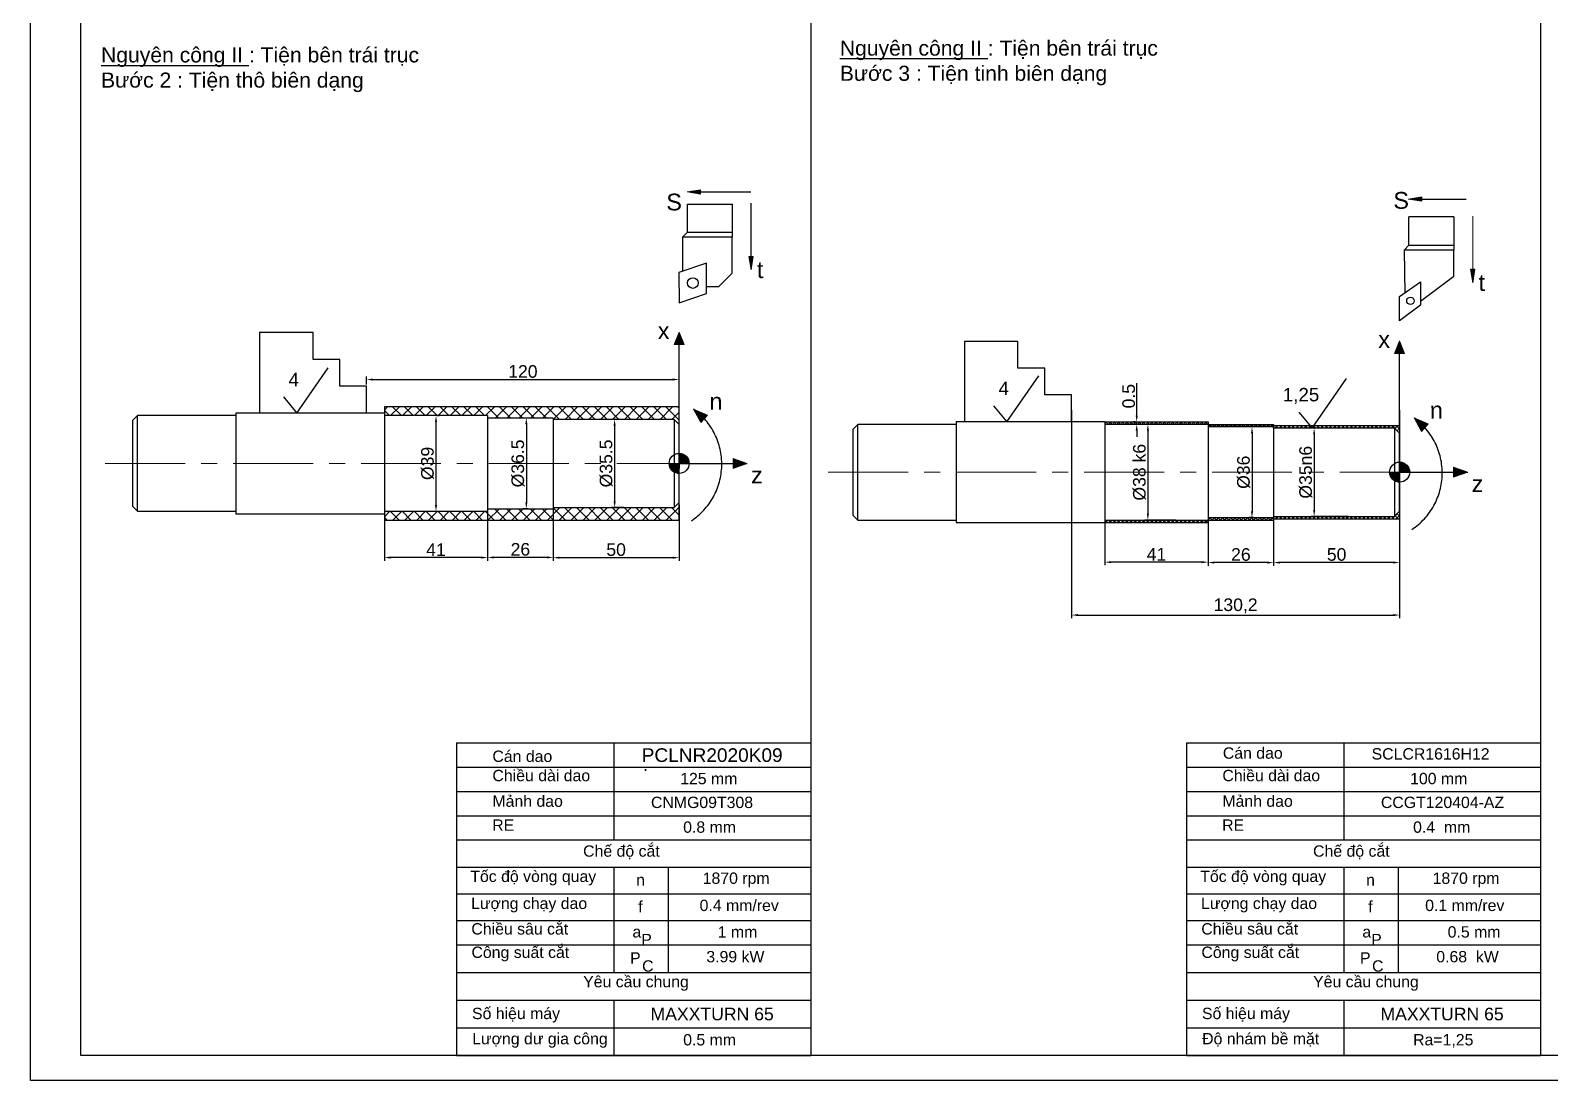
# Model space of a CAD drawing. Header units: inches. Extents: x 12 to 2456, y 1 to 1260.
# Drawn here: x 1267 to 1870, y 1 to 418 of the extents above; entities that cross this region are included whole.
import ezdxf

# ---------------------------------------------------------------- set-up
doc = ezdxf.new("R2010")
doc.units = ezdxf.units.IN
doc.header["$MEASUREMENT"] = 0
doc.linetypes.add('CENTER', pattern=[50.8, 31.75, -6.35, 6.35, -6.35])
for name, color, linetype, lineweight in [('Duong _dam', 7, 'Continuous', 30), ('Duong_dinh_vi', 5, 'Continuous', 15), ('Duong_manh', 3, 'Continuous', 5), ('Duong_tam', 3, 'CENTER', 5), ('Luong_du_gc', 1, 'Continuous', 5)]:
    doc.layers.add(name, color=color, linetype=linetype, lineweight=lineweight)
doc.styles.add('Annotative', font='arial.ttf')
doc.styles.get("Standard").update_dxf_attribs({"font": 'arial.ttf'})
doc.dimstyles.new('Copy(2) of ISO-25', dxfattribs={"dimtxt": 5, "dimasz": 2.5, "dimexe": 1.25, "dimexo": 0.625, "dimtad": 1, "dimtxsty": 'Standard', "dimcen": 2.5, "dimadec": 0, "dimazin": 0, "dimtfac": 1, "dimtmove": 0, "dimatfit": 3, "dimfxl": 1, "dimfrac": 2, "dimarcsym": 0})

# ---------------------------------------------------------------- blocks, each defined once
blk = doc.blocks.new('*D74')
at = {"layer": 'Defpoints', "color": 0, "transparency": 16777216}
for p in [(1503.32, 263.5), (1498.91, 228.5), (1503.32, 228.5)]:
    blk.add_point(p, dxfattribs=at)
at = {"layer": 'Duong_manh', "color": 0, "lineweight": -2, "transparency": 16777216}
for p, q in [((1502.7, 263.5), (1497.66, 263.5)), ((1498.91, 261), (1498.91, 231)), ((1502.7, 228.5), (1497.66, 228.5))]:
    blk.add_line(p, q, dxfattribs=at)
at = {"layer": 'Duong_manh', "color": 0, "transparency": 16777216}
for points in [[(1498.49, 261), (1499.32, 261), (1498.91, 263.5)], [(1498.49, 231), (1499.32, 231), (1498.91, 228.5)]]:
    blk.add_solid(points, dxfattribs=at)
at = {"layer": 'Duong_manh', "color": 0, "transparency": 16777216, "insert": (1495.59, 246), "char_height": 5, "width": 12.9729, "attachment_point": 5, "rotation": 90}
blk.add_mtext('%%C35.5', dxfattribs=at)
blk = doc.blocks.new('*D75')
at = {"layer": 'Defpoints', "color": 0, "transparency": 16777216}
for p in [(1465.24, 264), (1463.86, 228), (1465.24, 228)]:
    blk.add_point(p, dxfattribs=at)
at = {"layer": 'Duong_manh', "color": 0, "lineweight": -2, "transparency": 16777216}
for p, q in [((1464.62, 264), (1462.61, 264)), ((1463.86, 261.5), (1463.86, 230.5)), ((1464.62, 228), (1462.61, 228))]:
    blk.add_line(p, q, dxfattribs=at)
at = {"layer": 'Duong_manh', "color": 0, "transparency": 16777216}
for points in [[(1463.44, 261.5), (1464.28, 261.5), (1463.86, 264)], [(1463.44, 230.5), (1464.28, 230.5), (1463.86, 228)]]:
    blk.add_solid(points, dxfattribs=at)
at = {"layer": 'Duong_manh', "color": 0, "transparency": 16777216, "insert": (1460.54, 246), "char_height": 5, "width": 12.932, "attachment_point": 5, "rotation": 90}
blk.add_mtext('%%C36.5', dxfattribs=at)
blk = doc.blocks.new('*D76')
at = {"layer": 'Defpoints', "color": 0, "transparency": 16777216}
for p in [(1428, 265), (1428, 227), (1428, 227)]:
    blk.add_point(p, dxfattribs=at)
at = {"layer": 'Duong_manh', "color": 0, "lineweight": -2, "transparency": 16777216}
for p, q in [((1428, 262.5), (1428, 229.5)), ((1428.62, 265), (1429.25, 265)), ((1428.62, 227), (1429.25, 227))]:
    blk.add_line(p, q, dxfattribs=at)
at = {"layer": 'Duong_manh', "color": 0, "transparency": 16777216}
for points in [[(1427.58, 262.5), (1428.42, 262.5), (1428, 265)], [(1427.58, 229.5), (1428.42, 229.5), (1428, 227)]]:
    blk.add_solid(points, dxfattribs=at)
at = {"layer": 'Duong_manh', "color": 0, "transparency": 16777216, "insert": (1424.68, 246), "char_height": 5, "width": 12.9456, "attachment_point": 5, "rotation": 90}
blk.add_mtext('%%C39', dxfattribs=at)
blk = doc.blocks.new('*D77')
at = {"layer": 'Defpoints', "color": 0, "transparency": 16777216}
for p in [(1524.5, 230.15), (1474.5, 228.5), (1474.5, 208.58)]:
    blk.add_point(p, dxfattribs=at)
at = {"layer": 'Duong_manh', "color": 0, "lineweight": -2, "transparency": 16777216}
for p, q in [((1524.5, 229.53), (1524.5, 207.33)), ((1474.5, 227.88), (1474.5, 207.33)), ((1522, 208.58), (1477, 208.58))]:
    blk.add_line(p, q, dxfattribs=at)
at = {"layer": 'Duong_manh', "color": 0, "transparency": 16777216}
for points in [[(1477, 209), (1477, 208.16), (1474.5, 208.58)], [(1522, 209), (1522, 208.16), (1524.5, 208.58)]]:
    blk.add_solid(points, dxfattribs=at)
at = {"layer": 'Duong_manh', "color": 0, "transparency": 16777216, "insert": (1499.5, 211.76), "char_height": 5, "attachment_point": 5}
blk.add_mtext('50', dxfattribs=at)
blk = doc.blocks.new('*D78')
at = {"layer": 'Defpoints', "color": 0, "transparency": 16777216}
for p in [(1448.5, 228), (1474.5, 228), (1448.5, 208.69)]:
    blk.add_point(p, dxfattribs=at)
at = {"layer": 'Duong_manh', "color": 0, "lineweight": -2, "transparency": 16777216}
for p, q in [((1448.5, 227.38), (1448.5, 207.44)), ((1474.5, 227.38), (1474.5, 207.44)), ((1472, 208.69), (1451, 208.69))]:
    blk.add_line(p, q, dxfattribs=at)
at = {"layer": 'Duong_manh', "color": 0, "transparency": 16777216}
for points in [[(1451, 209.1), (1451, 208.27), (1448.5, 208.69)], [(1472, 209.1), (1472, 208.27), (1474.5, 208.69)]]:
    blk.add_solid(points, dxfattribs=at)
at = {"layer": 'Duong_manh', "color": 0, "transparency": 16777216, "insert": (1461.5, 211.87), "char_height": 5, "attachment_point": 5}
blk.add_mtext('26', dxfattribs=at)
blk = doc.blocks.new('*D79')
at = {"layer": 'Defpoints', "color": 0, "transparency": 16777216}
for p in [(1407.5, 227), (1448.5, 227), (1407.5, 208.63)]:
    blk.add_point(p, dxfattribs=at)
at = {"layer": 'Duong_manh', "color": 0, "lineweight": -2, "transparency": 16777216}
for p, q in [((1407.5, 226.38), (1407.5, 207.38)), ((1448.5, 226.38), (1448.5, 207.38)), ((1446, 208.63), (1410, 208.63))]:
    blk.add_line(p, q, dxfattribs=at)
at = {"layer": 'Duong_manh', "color": 0, "transparency": 16777216}
for points in [[(1410, 209.05), (1410, 208.22), (1407.5, 208.63)], [(1446, 209.05), (1446, 208.22), (1448.5, 208.63)]]:
    blk.add_solid(points, dxfattribs=at)
at = {"layer": 'Duong_manh', "color": 0, "transparency": 16777216, "insert": (1428, 211.77), "char_height": 5, "attachment_point": 5}
blk.add_mtext('41', dxfattribs=at)
blk = doc.blocks.new('*D80')
at = {"layer": 'Defpoints', "color": 0, "transparency": 16777216}
for p in [(1524.5, 279.31), (1400.47, 276.67), (1524.5, 276.67)]:
    blk.add_point(p, dxfattribs=at)
at = {"layer": 'Duong_manh', "color": 0, "lineweight": -2, "transparency": 16777216}
for p, q in [((1400.47, 277.29), (1400.47, 280.56)), ((1402.97, 279.31), (1522, 279.31)), ((1524.5, 277.29), (1524.5, 280.56))]:
    blk.add_line(p, q, dxfattribs=at)
at = {"layer": 'Duong_manh', "color": 0, "transparency": 16777216}
for points in [[(1402.97, 279.72), (1402.97, 278.89), (1400.47, 279.31)], [(1522, 279.72), (1522, 278.89), (1524.5, 279.31)]]:
    blk.add_solid(points, dxfattribs=at)
at = {"layer": 'Duong_manh', "color": 0, "transparency": 16777216, "insert": (1462.49, 282.48), "char_height": 5, "attachment_point": 5}
blk.add_mtext('120', dxfattribs=at)
blk = doc.blocks.new('*D81')
at = {"layer": 'Defpoints', "color": 0, "transparency": 16777216}
for p in [(1790.79, 260), (1776.58, 225), (1790.79, 225)]:
    blk.add_point(p, dxfattribs=at)
at = {"layer": 'Duong_manh', "color": 0, "lineweight": -2, "transparency": 16777216}
for p, q in [((1790.16, 260), (1775.33, 260)), ((1776.58, 257.5), (1776.58, 227.5)), ((1790.16, 225), (1775.33, 225))]:
    blk.add_line(p, q, dxfattribs=at)
at = {"layer": 'Duong_manh', "color": 0, "transparency": 16777216}
for points in [[(1776.17, 257.5), (1777, 257.5), (1776.58, 260)], [(1776.17, 227.5), (1777, 227.5), (1776.58, 225)]]:
    blk.add_solid(points, dxfattribs=at)
at = {"layer": 'Duong_manh', "color": 0, "transparency": 16777216, "insert": (1773.27, 242.5), "char_height": 5, "width": 20.3092, "attachment_point": 5, "rotation": 90}
blk.add_mtext('%%C35n6', dxfattribs=at)
blk = doc.blocks.new('*D82')
at = {"layer": 'Defpoints', "color": 0, "transparency": 16777216}
for p in [(1753.02, 260.5), (1751.92, 224.5), (1753.02, 224.5)]:
    blk.add_point(p, dxfattribs=at)
at = {"layer": 'Duong_manh', "color": 0, "lineweight": -2, "transparency": 16777216}
for p, q in [((1752.39, 260.5), (1750.67, 260.5)), ((1751.92, 258), (1751.92, 227)), ((1752.39, 224.5), (1750.67, 224.5))]:
    blk.add_line(p, q, dxfattribs=at)
at = {"layer": 'Duong_manh', "color": 0, "transparency": 16777216}
for points in [[(1751.5, 258), (1752.33, 258), (1751.92, 260.5)], [(1751.5, 227), (1752.33, 227), (1751.92, 224.5)]]:
    blk.add_solid(points, dxfattribs=at)
at = {"layer": 'Duong_manh', "color": 0, "transparency": 16777216, "insert": (1748.6, 242.5), "char_height": 5, "attachment_point": 5, "rotation": 90}
blk.add_mtext('%%C36', dxfattribs=at)
blk = doc.blocks.new('*D83')
at = {"layer": 'Defpoints', "color": 0, "transparency": 16777216}
for p in [(1722.37, 261.5), (1710.58, 223.5), (1722.37, 223.5)]:
    blk.add_point(p, dxfattribs=at)
at = {"layer": 'Duong_manh', "color": 0, "lineweight": -2, "transparency": 16777216}
for p, q in [((1721.74, 261.5), (1709.33, 261.5)), ((1710.58, 259), (1710.58, 226)), ((1721.74, 223.5), (1709.33, 223.5))]:
    blk.add_line(p, q, dxfattribs=at)
at = {"layer": 'Duong_manh', "color": 0, "transparency": 16777216}
for points in [[(1710.17, 259), (1711, 259), (1710.58, 261.5)], [(1710.17, 226), (1711, 226), (1710.58, 223.5)]]:
    blk.add_solid(points, dxfattribs=at)
at = {"layer": 'Duong_manh', "color": 0, "transparency": 16777216, "insert": (1707.27, 242.5), "char_height": 5, "attachment_point": 5, "rotation": 90}
blk.add_mtext('%%C38 k6', dxfattribs=at)
blk = doc.blocks.new('*D84')
at = {"layer": 'Defpoints', "color": 0, "transparency": 16777216}
for p in [(1760.5, 227), (1810.5, 227), (1760.5, 206.66)]:
    blk.add_point(p, dxfattribs=at)
at = {"layer": 'Duong_manh', "color": 0, "lineweight": -2, "transparency": 16777216}
for p, q in [((1760.5, 226.38), (1760.5, 205.41)), ((1810.5, 226.38), (1810.5, 205.41)), ((1808, 206.66), (1763, 206.66))]:
    blk.add_line(p, q, dxfattribs=at)
at = {"layer": 'Duong_manh', "color": 0, "transparency": 16777216}
for points in [[(1763, 207.07), (1763, 206.24), (1760.5, 206.66)], [(1808, 207.07), (1808, 206.24), (1810.5, 206.66)]]:
    blk.add_solid(points, dxfattribs=at)
at = {"layer": 'Duong_manh', "color": 0, "transparency": 16777216, "insert": (1785.5, 209.84), "char_height": 5, "attachment_point": 5}
blk.add_mtext('50', dxfattribs=at)
blk = doc.blocks.new('*D85')
at = {"layer": 'Defpoints', "color": 0, "transparency": 16777216}
for p in [(1734.5, 225), (1760.5, 225), (1734.5, 206.64)]:
    blk.add_point(p, dxfattribs=at)
at = {"layer": 'Duong_manh', "color": 0, "lineweight": -2, "transparency": 16777216}
for p, q in [((1734.5, 224.38), (1734.5, 205.39)), ((1760.5, 224.38), (1760.5, 205.39)), ((1758, 206.64), (1737, 206.64))]:
    blk.add_line(p, q, dxfattribs=at)
at = {"layer": 'Duong_manh', "color": 0, "transparency": 16777216}
for points in [[(1737, 207.06), (1737, 206.22), (1734.5, 206.64)], [(1758, 207.06), (1758, 206.22), (1760.5, 206.64)]]:
    blk.add_solid(points, dxfattribs=at)
at = {"layer": 'Duong_manh', "color": 0, "transparency": 16777216, "insert": (1747.5, 209.82), "char_height": 5, "attachment_point": 5}
blk.add_mtext('26', dxfattribs=at)
blk = doc.blocks.new('*D86')
at = {"layer": 'Defpoints', "color": 0, "transparency": 16777216}
for p in [(1693.5, 224.5), (1734.5, 224.5), (1693.5, 206.81)]:
    blk.add_point(p, dxfattribs=at)
at = {"layer": 'Duong_manh', "color": 0, "lineweight": -2, "transparency": 16777216}
for p, q in [((1693.5, 223.88), (1693.5, 205.56)), ((1734.5, 223.88), (1734.5, 205.56)), ((1732, 206.81), (1696, 206.81))]:
    blk.add_line(p, q, dxfattribs=at)
at = {"layer": 'Duong_manh', "color": 0, "transparency": 16777216}
for points in [[(1696, 207.22), (1696, 206.39), (1693.5, 206.81)], [(1732, 207.22), (1732, 206.39), (1734.5, 206.81)]]:
    blk.add_solid(points, dxfattribs=at)
at = {"layer": 'Duong_manh', "color": 0, "transparency": 16777216, "insert": (1714, 209.94), "char_height": 5, "attachment_point": 5}
blk.add_mtext('41', dxfattribs=at)
blk = doc.blocks.new('*D87')
at = {"layer": 'Defpoints', "color": 0, "transparency": 16777216}
for p in [(1706.15, 262.5), (1706.19, 262.5), (1706.19, 261.5)]:
    blk.add_point(p, dxfattribs=at)
at = {"layer": 'Duong_manh', "color": 0, "lineweight": -2, "transparency": 16777216}
for p, q in [((1706.15, 265), (1706.15, 277.89)), ((1705.57, 262.5), (1704.9, 262.5)), ((1705.57, 261.5), (1704.9, 261.5)), ((1706.15, 261.5), (1706.15, 262.5)), ((1706.15, 259), (1706.15, 256.5))]:
    blk.add_line(p, q, dxfattribs=at)
at = {"layer": 'Duong_manh', "color": 0, "transparency": 16777216}
for points in [[(1705.73, 265), (1706.57, 265), (1706.15, 262.5)], [(1705.73, 259), (1706.57, 259), (1706.15, 261.5)]]:
    blk.add_solid(points, dxfattribs=at)
at = {"layer": 'Duong_manh', "color": 0, "transparency": 16777216, "insert": (1702.97, 272.7), "char_height": 5, "attachment_point": 5, "rotation": 90}
blk.add_mtext('0.5', dxfattribs=at)
blk = doc.blocks.new('*D108')
at = {"layer": 'Defpoints', "color": 0, "transparency": 16777216}
for p in [(1680.3, 267.83), (1810.5, 267.83), (1810.5, 185.81)]:
    blk.add_point(p, dxfattribs=at)
at = {"layer": 'Duong _dam', "color": 0, "lineweight": -2, "transparency": 16777216}
for p, q in [((1680.3, 267.21), (1680.3, 184.56)), ((1810.5, 267.21), (1810.5, 184.56)), ((1682.8, 185.81), (1808, 185.81))]:
    blk.add_line(p, q, dxfattribs=at)
at = {"layer": 'Duong _dam', "color": 0, "transparency": 16777216}
for points in [[(1682.8, 186.23), (1682.8, 185.4), (1680.3, 185.81)], [(1808, 186.23), (1808, 185.4), (1810.5, 185.81)]]:
    blk.add_solid(points, dxfattribs=at)
at = {"layer": 'Duong _dam', "color": 0, "transparency": 16777216, "insert": (1745.4, 189.44), "char_height": 5, "attachment_point": 5}
blk.add_mtext('130,2', dxfattribs=at)

msp = doc.modelspace()

# ---------------------------------------------------------------- hatches: boundary and pattern name
at = {"layer": 'Duong_manh'}
h = msp.add_hatch(color=0, dxfattribs=at)
h.dxf.hatch_style = 2
h.paths.add_polyline_path([(1533.023, 352.928), (1527.717, 353.832), (1533.023, 354.678)])
h = msp.add_hatch(color=0, dxfattribs=at)
h.dxf.hatch_style = 2
h.paths.add_polyline_path([(1819.305, 350.083), (1813.943, 350.93), (1819.305, 351.833)])
at = {"layer": 'Duong_manh', "lineweight": 0}
h = msp.add_hatch(color=0, dxfattribs=at)
h.dxf.hatch_style = 2
h.paths.add_polyline_path([(1552.158, 328.206), (1553.061, 322.9), (1553.964, 328.206)])
h = msp.add_hatch(color=0, dxfattribs=at)
h.dxf.hatch_style = 2
h.paths.add_polyline_path([(1838.609, 323.103), (1839.512, 317.74), (1840.416, 323.103)])
h = msp.add_hatch(color=0, dxfattribs=at)
h.dxf.hatch_style = 2
h.paths.add_polyline_path([(1524.5, 298.125), (1526.476, 293.158), (1522.524, 293.158)])
h = msp.add_hatch(color=0, dxfattribs=at)
h.dxf.hatch_style = 2
h.paths.add_polyline_path([(1810.5, 294.653), (1812.476, 289.686), (1808.524, 289.686)])
h = msp.add_hatch(color=0, dxfattribs=at)
h.dxf.hatch_style = 2
h.paths.add_polyline_path([(1530.257, 267.517), (1535.789, 265.202), (1533.136, 262.211)])
h = msp.add_hatch(color=0, dxfattribs=at)
h.dxf.hatch_style = 2
h.paths.add_polyline_path([(1816.257, 264.045), (1821.789, 261.731), (1819.136, 258.739)])
at = {"layer": 'Duong_manh'}
h = msp.add_hatch(color=0, dxfattribs=at)
h.dxf.hatch_style = 2
h.paths.add_polyline_path([(1524.5, 250.008), (1525.177, 249.951), (1524.5, 249.951)])
h = msp.add_hatch(color=0, dxfattribs=at)
h.paths.add_polyline_path([(1525.177, 249.951), (1524.5, 249.951), (1525.855, 249.725)])
h.paths.add_polyline_path([(1524.5, 249.951), (1525.855, 249.725), (1524.5, 249.725)])
h = msp.add_hatch(color=0, dxfattribs=at)
h.paths.add_polyline_path([(1525.855, 249.725), (1524.5, 249.725), (1526.476, 249.443)])
h.paths.add_polyline_path([(1524.5, 249.725), (1526.476, 249.443), (1524.5, 249.443)])
h = msp.add_hatch(color=0, dxfattribs=at)
h.paths.add_polyline_path([(1526.476, 249.443), (1524.5, 249.443), (1527.04, 249.048)])
h.paths.add_polyline_path([(1524.5, 249.443), (1527.04, 249.048), (1524.5, 249.048)])
h = msp.add_hatch(color=0, dxfattribs=at)
h.paths.add_polyline_path([(1527.04, 249.048), (1524.5, 249.048), (1527.548, 248.54)])
h.paths.add_polyline_path([(1524.5, 249.048), (1527.548, 248.54), (1524.5, 248.54)])
h = msp.add_hatch(color=0, dxfattribs=at)
h.paths.add_polyline_path([(1527.548, 248.54), (1524.5, 248.54), (1527.943, 247.976)])
h.paths.add_polyline_path([(1524.5, 248.54), (1527.943, 247.976), (1524.5, 247.976)])
h = msp.add_hatch(color=0, dxfattribs=at)
h.paths.add_polyline_path([(1527.943, 247.976), (1524.5, 247.976), (1528.225, 247.355)])
h.paths.add_polyline_path([(1524.5, 247.976), (1528.225, 247.355), (1524.5, 247.355)])
at = {"layer": 'Duong_manh', "lineweight": 0}
h = msp.add_hatch(color=0, dxfattribs=at)
h.dxf.hatch_style = 2
h.paths.add_polyline_path([(1551.541, 245.972), (1545.953, 243.996), (1545.953, 247.947)])
at = {"layer": 'Duong_manh'}
h = msp.add_hatch(color=0, dxfattribs=at)
h.paths.add_polyline_path([(1524.5, 246), (1520.492, 246), (1524.5, 245.323)])
h.paths.add_polyline_path([(1520.492, 246), (1524.5, 245.323), (1520.549, 245.323)])
h = msp.add_hatch(color=0, dxfattribs=at)
h.paths.add_polyline_path([(1524.5, 245.323), (1520.549, 245.323), (1524.5, 244.645)])
h.paths.add_polyline_path([(1520.549, 245.323), (1524.5, 244.645), (1520.775, 244.645)])
h = msp.add_hatch(color=0, dxfattribs=at)
h.paths.add_polyline_path([(1524.5, 244.645), (1520.775, 244.645), (1524.5, 244.024)])
h.paths.add_polyline_path([(1520.775, 244.645), (1524.5, 244.024), (1521.057, 244.024)])
h = msp.add_hatch(color=0, dxfattribs=at)
h.paths.add_polyline_path([(1524.5, 244.024), (1521.057, 244.024), (1524.5, 243.46)])
h.paths.add_polyline_path([(1521.057, 244.024), (1524.5, 243.46), (1521.452, 243.46)])
h = msp.add_hatch(color=0, dxfattribs=at)
h.paths.add_polyline_path([(1524.5, 243.46), (1521.452, 243.46), (1524.5, 242.952)])
h.paths.add_polyline_path([(1521.452, 243.46), (1524.5, 242.952), (1521.904, 242.952)])
h = msp.add_hatch(color=0, dxfattribs=at)
h.paths.add_polyline_path([(1524.5, 242.952), (1521.904, 242.952), (1524.5, 242.557)])
h.paths.add_polyline_path([(1521.904, 242.952), (1524.5, 242.557), (1522.524, 242.557)])
h = msp.add_hatch(color=0, dxfattribs=at)
h.paths.add_polyline_path([(1524.5, 242.557), (1522.524, 242.557), (1524.5, 242.275)])
h.paths.add_polyline_path([(1522.524, 242.557), (1524.5, 242.275), (1523.145, 242.275)])
h = msp.add_hatch(color=0, dxfattribs=at)
h.paths.add_polyline_path([(1523.145, 242.275), (1523.823, 242.049), (1524.5, 242.049)])
h.paths.add_polyline_path([(1523.823, 242.049), (1524.5, 242.049), (1524.5, 241.992)])
h = msp.add_hatch(color=0, dxfattribs=at)
h.dxf.hatch_style = 2
h.paths.add_polyline_path([(1523.145, 242.275), (1524.5, 242.275), (1524.5, 242.049)])
h = msp.add_hatch(color=0, dxfattribs=at)
h.paths.add_polyline_path([(1528.225, 247.355), (1524.5, 247.355), (1528.451, 246.677)])
h.paths.add_polyline_path([(1524.5, 247.355), (1528.451, 246.677), (1524.5, 246.677)])
h = msp.add_hatch(color=0, dxfattribs=at)
h.paths.add_polyline_path([(1528.451, 246.677), (1524.5, 246.677), (1528.508, 246)])
h.paths.add_polyline_path([(1524.5, 246.677), (1528.508, 246), (1524.5, 246)])
h = msp.add_hatch(color=0, dxfattribs=at)
h.paths.add_polyline_path([(1810.5, 242.528), (1806.492, 242.528), (1810.5, 241.851)])
h.paths.add_polyline_path([(1806.492, 242.528), (1810.5, 241.851), (1806.549, 241.851)])
h = msp.add_hatch(color=0, dxfattribs=at)
h.paths.add_polyline_path([(1810.5, 241.851), (1806.549, 241.851), (1810.5, 241.174)])
h.paths.add_polyline_path([(1806.549, 241.851), (1810.5, 241.174), (1806.775, 241.174)])
h = msp.add_hatch(color=0, dxfattribs=at)
h.dxf.hatch_style = 2
h.paths.add_polyline_path([(1810.5, 246.536), (1811.177, 246.479), (1810.5, 246.479)])
h = msp.add_hatch(color=0, dxfattribs=at)
h.paths.add_polyline_path([(1811.177, 246.479), (1810.5, 246.479), (1811.855, 246.254)])
h.paths.add_polyline_path([(1810.5, 246.479), (1811.855, 246.254), (1810.5, 246.254)])
h = msp.add_hatch(color=0, dxfattribs=at)
h.paths.add_polyline_path([(1811.855, 246.254), (1810.5, 246.254), (1812.476, 245.971)])
h.paths.add_polyline_path([(1810.5, 246.254), (1812.476, 245.971), (1810.5, 245.971)])
h = msp.add_hatch(color=0, dxfattribs=at)
h.paths.add_polyline_path([(1812.476, 245.971), (1810.5, 245.971), (1813.04, 245.576)])
h.paths.add_polyline_path([(1810.5, 245.971), (1813.04, 245.576), (1810.5, 245.576)])
h = msp.add_hatch(color=0, dxfattribs=at)
h.paths.add_polyline_path([(1813.04, 245.576), (1810.5, 245.576), (1813.548, 245.068)])
h.paths.add_polyline_path([(1810.5, 245.576), (1813.548, 245.068), (1810.5, 245.068)])
h = msp.add_hatch(color=0, dxfattribs=at)
h.paths.add_polyline_path([(1813.548, 245.068), (1810.5, 245.068), (1813.943, 244.504)])
h.paths.add_polyline_path([(1810.5, 245.068), (1813.943, 244.504), (1810.5, 244.504)])
h = msp.add_hatch(color=0, dxfattribs=at)
h.paths.add_polyline_path([(1813.943, 244.504), (1810.5, 244.504), (1814.225, 243.883)])
h.paths.add_polyline_path([(1810.5, 244.504), (1814.225, 243.883), (1810.5, 243.883)])
h = msp.add_hatch(color=0, dxfattribs=at)
h.paths.add_polyline_path([(1814.225, 243.883), (1810.5, 243.883), (1814.451, 243.206)])
h.paths.add_polyline_path([(1810.5, 243.883), (1814.451, 243.206), (1810.5, 243.206)])
h = msp.add_hatch(color=0, dxfattribs=at)
h.paths.add_polyline_path([(1814.451, 243.206), (1810.5, 243.206), (1814.508, 242.528)])
h.paths.add_polyline_path([(1810.5, 243.206), (1814.508, 242.528), (1810.5, 242.528)])
at = {"layer": 'Duong_manh', "lineweight": 0}
h = msp.add_hatch(color=0, dxfattribs=at)
h.dxf.hatch_style = 2
h.paths.add_polyline_path([(1837.541, 242.5), (1831.953, 240.524), (1831.953, 244.476)])
at = {"layer": 'Duong_manh'}
h = msp.add_hatch(color=0, dxfattribs=at)
h.paths.add_polyline_path([(1810.5, 241.174), (1806.775, 241.174), (1810.5, 240.553)])
h.paths.add_polyline_path([(1806.775, 241.174), (1810.5, 240.553), (1807.057, 240.553)])
h = msp.add_hatch(color=0, dxfattribs=at)
h.paths.add_polyline_path([(1810.5, 240.553), (1807.057, 240.553), (1810.5, 239.988)])
h.paths.add_polyline_path([(1807.057, 240.553), (1810.5, 239.988), (1807.452, 239.988)])
h = msp.add_hatch(color=0, dxfattribs=at)
h.paths.add_polyline_path([(1810.5, 239.988), (1807.452, 239.988), (1810.5, 239.48)])
h.paths.add_polyline_path([(1807.452, 239.988), (1810.5, 239.48), (1807.904, 239.48)])
h = msp.add_hatch(color=0, dxfattribs=at)
h.paths.add_polyline_path([(1810.5, 239.48), (1807.904, 239.48), (1810.5, 239.085)])
h.paths.add_polyline_path([(1807.904, 239.48), (1810.5, 239.085), (1808.524, 239.085)])
h = msp.add_hatch(color=0, dxfattribs=at)
h.paths.add_polyline_path([(1810.5, 239.085), (1808.524, 239.085), (1810.5, 238.803)])
h.paths.add_polyline_path([(1808.524, 239.085), (1810.5, 238.803), (1809.145, 238.803)])
h = msp.add_hatch(color=0, dxfattribs=at)
h.paths.add_polyline_path([(1809.145, 238.803), (1809.823, 238.577), (1810.5, 238.577)])
h.paths.add_polyline_path([(1809.823, 238.577), (1810.5, 238.577), (1810.5, 238.521)])
h = msp.add_hatch(color=0, dxfattribs=at)
h.dxf.hatch_style = 2
h.paths.add_polyline_path([(1809.145, 238.803), (1810.5, 238.803), (1810.5, 238.577)])
at = {"layer": 'Luong_du_gc'}
h = msp.add_hatch(dxfattribs=at)
h.set_pattern_fill('ANSI37', color=1, scale=26.666667)
h.set_pattern_definition([(45, (1216.5045, -55.7785), (-2.357023, 2.357023), []), (135, (1216.5045, -55.7785), (-2.357023, -2.357023), [])])
h.paths.add_polyline_path([(1522.5, 263.5), (1524.5, 261.5), (1524.5, 268.5), (1407.5, 268.5), (1407.5, 265), (1448.5, 265), (1448.5, 264), (1474.5, 264), (1474.5, 263.5)])
h.paths.add_polyline_path([(1524.5, 223.5), (1524.5, 230.5), (1522.5, 228.5), (1474.5, 228.5), (1474.5, 228), (1448.5, 228), (1448.5, 227), (1407.5, 227), (1407.5, 223.5)])
h = msp.add_hatch(dxfattribs=at)
h.set_pattern_fill('ANSI37', color=1, scale=9.333333)
h.set_pattern_definition([(45, (952.3888, -56.9406), (-0.8249579, 0.8249579), []), (135, (952.3888, -56.9406), (-0.8249579, -0.8249579), [])])
h.paths.add_polyline_path([(1734.5, 262.5), (1693.5, 262.5), (1693.5, 261.5), (1734.5, 261.5)])
h.paths.add_polyline_path([(1760.5, 261.5), (1734.5, 261.5), (1734.5, 260.5), (1760.5, 260.5), (1760.5, 261)])
h.paths.add_polyline_path([(1810.5, 261), (1760.5, 261), (1760.5, 260.5), (1760.5, 260), (1808.5, 260), (1810.5, 258)])
h.paths.add_polyline_path([(1810.5, 227), (1808.5, 225), (1760.5, 225), (1760.5, 224), (1810.5, 224)])
h.paths.add_polyline_path([(1760.5, 224.5), (1734.5, 224.5), (1734.5, 223.5), (1760.5, 223.5)])
h.paths.add_polyline_path([(1734.5, 223.5), (1693.5, 223.5), (1693.5, 222.5), (1734.5, 222.5)])

# ---------------------------------------------------------------- linework, layer by layer
at = {"layer": 'Duong _dam', "color": 0}
for p, q in [((1267, 1), (1267, 842)), ((1287, 11), (1287, 832)), ((1576.75, 832), (1576.75, 11)), ((1866.5, 832), (1866.5, 11)), ((1693.5, 262.5), (1734.5, 262.5)), ((1734.5, 262.5), (1734.5, 261.5)), ((1734.5, 261.5), (1760.5, 261.5)), ((1760.5, 261.5), (1760.5, 260.5)), ((1760.5, 260), (1760.5, 261)), ((1760.5, 261), (1810.5, 261)), ((1810.5, 261), (1810.5, 258)), ((1693.5, 223.5), (1693.5, 222.5)), ((1734.5, 224.5), (1734.5, 223.5)), ((1734.5, 222.5), (1734.5, 223.5)), ((1734.5, 223.5), (1760.5, 223.5)), ((1760.5, 225), (1760.5, 224)), ((1760.5, 223.5), (1760.5, 224.5)), ((1693.5, 222.5), (1734.5, 222.5)), ((2446, 11), (1287, 11)), ((2456, 1), (1267, 1))]:
    msp.add_line(p, q, dxfattribs=at)
at = {"layer": 'Duong _dam', "color": 0, "linetype": 'Continuous', "lineweight": 25}
for p, q in [((1407.5, 266), (1348.5, 266)), ((1348.5, 266), (1348.5, 226)), ((1524.5, 268.5), (1407.5, 268.5)), ((1407.5, 268.5), (1407.5, 246)), ((1407.5, 266), (1407.5, 226)), ((1524.5, 223.5), (1524.5, 268.5)), ((1524.5, 246), (1524.5, 266.667)), ((1309.5, 265), (1307.5, 263)), ((1307.5, 263), (1307.5, 246)), ((1348.5, 265), (1309.5, 265)), ((1309.5, 246), (1309.5, 265)), ((1448.5, 265), (1407.5, 265)), ((1448.5, 265), (1448.5, 227)), ((1474.5, 264), (1448.5, 264)), ((1474.5, 264), (1474.5, 228)), ((1522.5, 263.5), (1474.5, 263.5)), ((1524.5, 261.5), (1522.5, 263.5)), ((1522.5, 263.5), (1522.5, 246)), ((1595.5, 261.5), (1593.5, 259.5)), ((1593.5, 259.5), (1593.5, 242.5)), ((1634.5, 261.5), (1595.5, 261.5)), ((1595.5, 242.5), (1595.5, 261.5)), ((1693.5, 262.5), (1634.5, 262.5)), ((1634.5, 262.5), (1634.5, 222.5)), ((1693.5, 262.5), (1693.5, 222.5)), ((1693.5, 262.5), (1693.5, 242.5)), ((1734.5, 261.5), (1693.5, 261.5)), ((1734.5, 261.5), (1734.5, 223.5)), ((1760.5, 260.5), (1734.5, 260.5)), ((1760.5, 260.5), (1760.5, 224.5)), ((1808.5, 260), (1760.5, 260)), ((1810.5, 258), (1808.5, 260)), ((1808.5, 260), (1808.5, 242.5)), ((1810.5, 242.5), (1810.5, 258)), ((1307.5, 246), (1307.5, 229)), ((1309.5, 227), (1309.5, 246)), ((1407.5, 246), (1407.5, 223.5)), ((1522.5, 246), (1522.5, 228.5)), ((1524.5, 230.5), (1524.5, 246)), ((1593.5, 242.5), (1593.5, 225.5)), ((1595.5, 223.5), (1595.5, 242.5)), ((1808.5, 242.5), (1808.5, 225)), ((1810.5, 227), (1810.5, 242.5)), ((1522.5, 228.5), (1524.5, 230.5)), ((1307.5, 229), (1309.5, 227)), ((1309.5, 227), (1348.5, 227)), ((1348.5, 226), (1407.5, 226)), ((1407.5, 227), (1448.5, 227)), ((1407.5, 223.5), (1524.5, 223.5)), ((1448.5, 228), (1474.5, 228)), ((1474.5, 228.5), (1522.5, 228.5)), ((1593.5, 225.5), (1595.5, 223.5)), ((1595.5, 223.5), (1634.5, 223.5)), ((1693.5, 223.5), (1734.5, 223.5)), ((1734.5, 224.5), (1760.5, 224.5)), ((1760.5, 225), (1808.5, 225)), ((1760.5, 224), (1810.5, 224)), ((1808.5, 225), (1810.5, 227)), ((1810.5, 227), (1810.5, 224)), ((1634.5, 222.5), (1693.5, 222.5))]:
    msp.add_line(p, q, dxfattribs=at)
at = {"layer": 'Duong _dam', "color": 0}
for points in [[(1527.774, 337.745), (1527.774, 348.977), (1545.554, 348.977), (1545.554, 337.745)], [(1814.225, 332.642), (1814.225, 343.874)], [(1832.005, 343.874), (1814.225, 343.874)], [(1832.005, 343.874), (1832.005, 332.642)], [(1525.855, 335.769), (1527.774, 337.745), (1545.554, 337.745), (1545.554, 335.769)], [(1535.337, 316.183), (1540.248, 316.183), (1545.554, 321.489), (1545.554, 335.769), (1525.855, 335.769), (1525.855, 322.279)], [(1812.306, 330.666), (1814.225, 332.642), (1832.005, 332.642), (1832.005, 330.666)], [(1818.854, 310.403), (1832.005, 320.393), (1832.005, 330.666), (1812.306, 330.666), (1812.532, 313.62)], [(1818.854, 308.879), (1810.5, 302.557), (1810.5, 312.209), (1818.854, 318.135)], [(1818.854, 318.135), (1818.854, 308.879)], [(1400.47, 266), (1400.47, 266), (1400.47, 276.668), (1389.858, 276.668), (1389.858, 287.28), (1379.19, 287.28), (1379.19, 297.948), (1357.911, 297.948), (1357.911, 266)], [(1680.301, 262.5), (1680.301, 262.5), (1680.301, 273.168), (1669.69, 273.168), (1669.69, 283.78), (1659.022, 283.78), (1659.022, 294.448), (1637.742, 294.448), (1637.742, 262.5)], [(1524.5, 246), (1524.5, 244.024)], [(1524.5, 246), (1524.5, 244.024)], [(1810.5, 242.528), (1810.5, 240.553)], [(1810.5, 242.528), (1810.5, 240.553)], [(1436.154, 135.079), (1576.75, 135.079)], [(1436.154, 135.079), (1436.154, 11), (1576.75, 11)], [(1498.603, 135.079), (1498.603, 96.513)], [(1576.75, 135.079), (1576.75, 11)], [(1725.904, 135.079), (1866.5, 135.079)], [(1725.904, 135.079), (1725.904, 11), (1866.5, 11)], [(1788.353, 135.079), (1788.353, 96.513)], [(1866.5, 135.079), (1866.5, 11)], [(1436.154, 125.427), (1576.75, 125.385)], [(1436.154, 125.427), (1576.75, 125.427)], [(1725.904, 125.427), (1866.5, 125.427)], [(1436.154, 115.775), (1576.75, 115.775)], [(1725.904, 115.775), (1866.5, 115.775)], [(1436.154, 106.165), (1576.75, 106.165)], [(1725.904, 106.165), (1866.5, 106.165)], [(1436.154, 96.513), (1576.75, 96.513)], [(1725.904, 96.513), (1866.5, 96.513)], [(1436.154, 85.761), (1576.75, 85.761)], [(1498.603, 85.761), (1498.603, 43.935)], [(1520.15, 85.761), (1520.15, 43.935)], [(1725.904, 85.761), (1866.5, 85.761)], [(1788.353, 85.761), (1788.353, 43.935)], [(1809.9, 85.761), (1809.9, 43.935)], [(1436.154, 75.093), (1576.75, 75.093)], [(1725.904, 75.093), (1866.5, 75.093)], [(1436.154, 64.594), (1576.75, 64.594)], [(1725.904, 64.594), (1866.5, 64.594)], [(1436.154, 54.942), (1576.75, 54.942)], [(1725.904, 54.942), (1866.5, 54.942)], [(1436.154, 43.935), (1576.75, 43.935)], [(1725.904, 43.935), (1866.5, 43.935)], [(1436.154, 32.886), (1576.75, 32.886)], [(1498.603, 32.886), (1498.603, 11)], [(1725.904, 32.886), (1866.5, 32.886)], [(1788.353, 32.886), (1788.353, 11)], [(1436.154, 21.964), (1576.75, 21.964)], [(1725.904, 21.964), (1866.5, 21.964)]]:
    msp.add_lwpolyline(points, dxfattribs=at)
msp.add_lwpolyline([(1524.5, 309.748), (1535.394, 313.417), (1535.337, 325.44), (1524.331, 321.771)], close=True, dxfattribs=at)
for centre, radius in [((1529.947, 317.622), 2.117), ((1814.818, 310.544), 1.496)]:
    msp.add_circle(centre, radius, dxfattribs=at)
at = {"layer": 'Duong_dinh_vi', "color": 5}
for p, q in [((1357.911, 266), (1400.47, 266)), ((1637.742, 262.5), (1679.96, 262.5))]:
    msp.add_line(p, q, dxfattribs=at)
at = {"layer": 'Duong_manh', "color": 0, "lineweight": 25}
for p, q in [((1524.5, 268.5), (1524.5, 293.158)), ((1810.5, 261), (1810.5, 289.686))]:
    msp.add_line(p, q, dxfattribs=at)
at = {"layer": 'Duong_manh', "color": 0, "lineweight": 0}
for points in [[(1533.023, 352.928), (1527.717, 353.832), (1533.023, 354.678)], [(1819.305, 350.083), (1813.943, 350.93), (1819.305, 351.833)], [(1552.158, 328.206), (1553.061, 322.9), (1553.964, 328.206)], [(1838.609, 323.103), (1839.512, 317.74), (1840.416, 323.103)], [(1524.5, 298.125), (1526.476, 293.158), (1522.524, 293.158)], [(1810.5, 294.653), (1812.476, 289.686), (1808.524, 289.686)], [(1530.257, 267.517), (1535.789, 265.202), (1533.136, 262.211)], [(1816.257, 264.045), (1821.789, 261.731), (1819.136, 258.739)], [(1524.5, 250.008), (1525.177, 249.951), (1524.5, 249.951)], [(1525.177, 249.951), (1524.5, 249.951), (1525.855, 249.725)], [(1524.5, 249.951), (1525.855, 249.725), (1524.5, 249.725)], [(1525.855, 249.725), (1524.5, 249.725), (1526.476, 249.443)], [(1524.5, 249.725), (1526.476, 249.443), (1524.5, 249.443)], [(1526.476, 249.443), (1524.5, 249.443), (1527.04, 249.048)], [(1524.5, 249.443), (1527.04, 249.048), (1524.5, 249.048)], [(1527.04, 249.048), (1524.5, 249.048), (1527.548, 248.54)], [(1524.5, 249.048), (1527.548, 248.54), (1524.5, 248.54)], [(1527.548, 248.54), (1524.5, 248.54), (1527.943, 247.976)], [(1524.5, 248.54), (1527.943, 247.976), (1524.5, 247.976)], [(1527.943, 247.976), (1524.5, 247.976), (1528.225, 247.355)], [(1524.5, 247.976), (1528.225, 247.355), (1524.5, 247.355)], [(1551.541, 245.972), (1545.953, 243.996), (1545.953, 247.947)], [(1524.5, 246), (1520.492, 246), (1524.5, 245.323)], [(1520.492, 246), (1524.5, 245.323), (1520.549, 245.323)], [(1524.5, 245.323), (1520.549, 245.323), (1524.5, 244.645)], [(1520.549, 245.323), (1524.5, 244.645), (1520.775, 244.645)], [(1524.5, 244.645), (1520.775, 244.645), (1524.5, 244.024)], [(1520.775, 244.645), (1524.5, 244.024), (1521.057, 244.024)], [(1524.5, 244.024), (1521.057, 244.024), (1524.5, 243.46)], [(1521.057, 244.024), (1524.5, 243.46), (1521.452, 243.46)], [(1524.5, 243.46), (1521.452, 243.46), (1524.5, 242.952)], [(1521.452, 243.46), (1524.5, 242.952), (1521.904, 242.952)], [(1524.5, 242.952), (1521.904, 242.952), (1524.5, 242.557)], [(1521.904, 242.952), (1524.5, 242.557), (1522.524, 242.557)], [(1524.5, 242.557), (1522.524, 242.557), (1524.5, 242.275)], [(1522.524, 242.557), (1524.5, 242.275), (1523.145, 242.275)], [(1523.145, 242.275), (1523.823, 242.049), (1524.5, 242.049)], [(1523.145, 242.275), (1524.5, 242.275), (1524.5, 242.049)], [(1523.823, 242.049), (1524.5, 242.049), (1524.5, 241.992)], [(1528.225, 247.355), (1524.5, 247.355), (1528.451, 246.677)], [(1524.5, 247.355), (1528.451, 246.677), (1524.5, 246.677)], [(1528.451, 246.677), (1524.5, 246.677), (1528.508, 246)], [(1524.5, 246.677), (1528.508, 246), (1524.5, 246)], [(1810.5, 242.528), (1806.492, 242.528), (1810.5, 241.851)], [(1806.492, 242.528), (1810.5, 241.851), (1806.549, 241.851)], [(1810.5, 241.851), (1806.549, 241.851), (1810.5, 241.174)], [(1806.549, 241.851), (1810.5, 241.174), (1806.775, 241.174)], [(1810.5, 246.536), (1811.177, 246.479), (1810.5, 246.479)], [(1811.177, 246.479), (1810.5, 246.479), (1811.855, 246.254)], [(1810.5, 246.479), (1811.855, 246.254), (1810.5, 246.254)], [(1811.855, 246.254), (1810.5, 246.254), (1812.476, 245.971)], [(1810.5, 246.254), (1812.476, 245.971), (1810.5, 245.971)], [(1812.476, 245.971), (1810.5, 245.971), (1813.04, 245.576)], [(1810.5, 245.971), (1813.04, 245.576), (1810.5, 245.576)], [(1813.04, 245.576), (1810.5, 245.576), (1813.548, 245.068)], [(1810.5, 245.576), (1813.548, 245.068), (1810.5, 245.068)], [(1813.548, 245.068), (1810.5, 245.068), (1813.943, 244.504)], [(1810.5, 245.068), (1813.943, 244.504), (1810.5, 244.504)], [(1813.943, 244.504), (1810.5, 244.504), (1814.225, 243.883)], [(1810.5, 244.504), (1814.225, 243.883), (1810.5, 243.883)], [(1814.225, 243.883), (1810.5, 243.883), (1814.451, 243.206)], [(1810.5, 243.883), (1814.451, 243.206), (1810.5, 243.206)], [(1814.451, 243.206), (1810.5, 243.206), (1814.508, 242.528)], [(1810.5, 243.206), (1814.508, 242.528), (1810.5, 242.528)], [(1837.541, 242.5), (1831.953, 240.524), (1831.953, 244.476)], [(1810.5, 241.174), (1806.775, 241.174), (1810.5, 240.553)], [(1806.775, 241.174), (1810.5, 240.553), (1807.057, 240.553)], [(1810.5, 240.553), (1807.057, 240.553), (1810.5, 239.988)], [(1807.057, 240.553), (1810.5, 239.988), (1807.452, 239.988)], [(1810.5, 239.988), (1807.452, 239.988), (1810.5, 239.48)], [(1807.452, 239.988), (1810.5, 239.48), (1807.904, 239.48)], [(1810.5, 239.48), (1807.904, 239.48), (1810.5, 239.085)], [(1807.904, 239.48), (1810.5, 239.085), (1808.524, 239.085)], [(1810.5, 239.085), (1808.524, 239.085), (1810.5, 238.803)], [(1808.524, 239.085), (1810.5, 238.803), (1809.145, 238.803)], [(1809.145, 238.803), (1809.823, 238.577), (1810.5, 238.577)], [(1809.145, 238.803), (1810.5, 238.803), (1810.5, 238.577)], [(1809.823, 238.577), (1810.5, 238.577), (1810.5, 238.521)]]:
    msp.add_lwpolyline(points, close=True, dxfattribs=at)
at = {"layer": 'Duong_manh', "color": 0, "lineweight": 25}
for points in [[(1533.023, 353.832), (1542.28, 353.832), (1552.948, 353.832)], [(1819.305, 350.93), (1826.361, 350.93), (1836.972, 350.93)], [(1553.061, 328.206), (1553.061, 349.316)], [(1367.516, 272.378), (1372.822, 266), (1385.231, 283.906)], [(1649.341, 268.878), (1654.647, 262.5), (1667.348, 280.797)], [(1770.451, 266.378), (1775.757, 260), (1789.378, 279.654)], [(1529.366, 223.262), (1530.049, 223.728), (1530.714, 224.214), (1531.362, 224.717), (1531.993, 225.239), (1532.606, 225.778), (1533.201, 226.333), (1533.777, 226.906), (1534.335, 227.494), (1534.873, 228.098), (1535.393, 228.717), (1535.893, 229.35), (1536.373, 229.998), (1536.834, 230.659), (1537.274, 231.333), (1537.693, 232.019), (1538.092, 232.718), (1538.47, 233.428), (1538.827, 234.15), (1539.161, 234.882), (1539.474, 235.624), (1539.765, 236.376), (1540.034, 237.137), (1540.28, 237.907), (1540.502, 238.685), (1540.702, 239.47), (1540.878, 240.263), (1541.031, 241.063), (1541.159, 241.869), (1541.263, 242.68), (1541.343, 243.497), (1541.398, 244.319), (1541.428, 245.145), (1541.432, 245.972), (1541.411, 246.795), (1541.365, 247.615), (1541.295, 248.43), (1541.2, 249.24), (1541.08, 250.046), (1540.937, 250.845), (1540.77, 251.638), (1540.58, 252.425), (1540.366, 253.204), (1540.129, 253.976), (1539.869, 254.739), (1539.587, 255.493), (1539.283, 256.239), (1538.957, 256.974), (1538.609, 257.7), (1538.239, 258.414), (1537.848, 259.117), (1537.436, 259.809), (1537.003, 260.489), (1536.55, 261.155), (1536.077, 261.809), (1535.583, 262.449), (1535.07, 263.074), (1534.537, 263.685), (1533.985, 264.281), (1533.413, 264.861), (1532.823, 265.424), (1532.215, 265.972), (1531.588, 266.502), (1530.943, 267.014), (1530.28, 267.508)], [(1815.366, 219.79), (1816.049, 220.257), (1816.714, 220.742), (1817.362, 221.245), (1817.993, 221.767), (1818.606, 222.306), (1819.201, 222.862), (1819.777, 223.434), (1820.335, 224.022), (1820.873, 224.626), (1821.393, 225.245), (1821.893, 225.878), (1822.373, 226.526), (1822.834, 227.187), (1823.274, 227.861), (1823.693, 228.548), (1824.092, 229.246), (1824.47, 229.957), (1824.827, 230.678), (1825.161, 231.41), (1825.474, 232.152), (1825.765, 232.904), (1826.034, 233.665), (1826.28, 234.435), (1826.502, 235.213), (1826.702, 235.999), (1826.878, 236.791), (1827.031, 237.591), (1827.159, 238.397), (1827.263, 239.209), (1827.343, 240.026), (1827.398, 240.847), (1827.428, 241.673), (1827.432, 242.5), (1827.411, 243.323), (1827.365, 244.143), (1827.295, 244.958), (1827.2, 245.769), (1827.08, 246.574), (1826.937, 247.373), (1826.77, 248.167), (1826.58, 248.953), (1826.366, 249.732), (1826.129, 250.504), (1825.869, 251.267), (1825.587, 252.022), (1825.283, 252.767), (1824.957, 253.502), (1824.609, 254.228), (1824.239, 254.942), (1823.848, 255.646), (1823.436, 256.337), (1823.003, 257.017), (1822.55, 257.684), (1822.077, 258.337), (1821.583, 258.977), (1821.07, 259.602), (1820.537, 260.213), (1819.985, 260.809), (1819.413, 261.389), (1818.823, 261.953), (1818.215, 262.5), (1817.588, 263.03), (1816.943, 263.542), (1816.28, 264.036)], [(1524.5, 245.972), (1551.541, 245.972)], [(1810.5, 242.5), (1837.541, 242.5)]]:
    msp.add_lwpolyline(points, dxfattribs=at)
at = {"layer": 'Duong_manh', "color": 0, "lineweight": 0}
msp.add_lwpolyline([(1839.512, 323.103), (1839.512, 344.156)], dxfattribs=at)
at = {"layer": 'Duong_manh', "color": 0, "lineweight": 25}
for centre in [(1524.528, 246.028), (1810.528, 242.556)]:
    msp.add_circle(centre, 3.979, dxfattribs=at)
at = {"layer": 'Duong_tam', "color": 0}
for p, q in [((1296.631, 246), (1530.091, 246)), ((1583.636, 242.5), (1813.245, 242.5))]:
    msp.add_line(p, q, dxfattribs=at)
at = {"layer": 'Duong_tam', "color": 0, "lineweight": 25}
for points in [[(1520.494, 245.983), (1523.826, 245.972)], [(1806.494, 242.511), (1809.826, 242.5)]]:
    msp.add_lwpolyline(points, dxfattribs=at)

# ---------------------------------------------------------------- texts
at = {"layer": 'Duong _dam', "color": 0, "attachment_point": 1}
for s, insert, char_height, width in [('{\\LNguyên công II }: Tiện bên trái trục\\PBước 2 : Tiện thô biên dạng', (1295.033, 411.188), 6, 212.86648), ('{\\LNguyên công II }: Tiện bên trái trục\\PBước 3 : Tiện tinh biên dạng', (1588.299, 413.887), 6, 212.86648), ('MAXXTURN 65', (1513.165, 29.928), 5.00036, 79.37904), ('MAXXTURN 65', (1802.915, 29.928), 5.00036, 82.46451)]:
    msp.add_mtext(s, dxfattribs=dict(at, insert=insert, char_height=char_height, width=width))
at = {"layer": 'Duong _dam', "color": 0, "attachment_point": 1, "style": 'Annotative'}
for s, insert, char_height, width in [('PCLNR2020K09', (1509.652, 132.918), 5.41686, 0.75747), ('CNMG09T308 ', (1513.335, 113.699), 4.5, 0.62926), ('CCGT120404-AZ ', (1803.085, 113.699), 4.5, 0.62926)]:
    msp.add_mtext(s, dxfattribs=dict(at, insert=insert, char_height=char_height, width=width))
at = {"layer": 'Duong _dam', "color": 0, "char_height": 4.5, "attachment_point": 1}
for s, insert in [('Cán dao', (1740.336, 133.285)), ('SCLCR1616H12 ', (1799.402, 132.961)), ('Cán dao', (1450.394, 132.006)), ('Chiều dài dao ', (1450.403, 124.357)), ('.', (1510.281, 128.461)), ('125 mm', (1524.934, 123.146)), ('Chiều dài dao ', (1740.153, 124.357)), ('100 mm', (1814.684, 123.146)), ('Mảnh dao', (1450.404, 114.189)), ('Mảnh dao', (1740.154, 114.189)), ('RE', (1450.32, 104.675)), ('0.8 mm', (1526.119, 103.884)), ('RE', (1740.07, 104.675)), ('0.4  mm', (1815.869, 103.884)), ('Chế độ cắt', (1486.406, 94.382)), ('Chế độ cắt', (1776.156, 94.382)), ('Tốc độ vòng quay', (1441.62, 84.344)), ('Tốc độ vòng quay', (1731.37, 84.344)), ('{\\fArial|b0|i0|c0;n}', (1507.45, 82.929)), ('1870 rpm', (1533.866, 83.607)), ('{\\fArial|b0|i0|c0;n}', (1797.2, 82.929)), ('1870 rpm', (1823.616, 83.607)), ('Lượng chạy dao', (1441.933, 73.627)), ('{\\fArial|b0|i0|c0;f}', (1508.255, 72.304)), (' 0.4 mm/rev', (1530.903, 72.812)), ('Lượng chạy dao', (1731.683, 73.627)), ('{\\fArial|b0|i0|c0;f}', (1798.005, 72.304)), ('0.1 mm/rev', (1820.653, 72.812)), ('Chiều sâu cắt', (1442.038, 63.491)), ('{\\fArial|b0|i0|c0;a}', (1505.969, 62.313)), ('1 mm', (1539.835, 62.271)), ('Chiều sâu cắt', (1731.788, 63.491)), ('{\\fArial|b0|i0|c0;a}', (1795.719, 62.313)), ('0.5 mm', (1829.585, 62.271)), ('Công suất cắt', (1442.09, 54.197)), ('{\\fArial|b0|i0|c0;P}', (1509.482, 59.247)), ('Công suất cắt', (1731.84, 54.197)), ('{\\fArial|b0|i0|c0;P}', (1799.232, 59.247)), ('P', (1505.037, 51.941)), ('{\\fArial|b0|i0|c0;C}', (1509.821, 48.748)), ('3.99 kW', (1535.306, 52.449)), ('P', (1794.787, 51.941)), ('{\\fArial|b0|i0|c0;C}', (1799.571, 48.748)), ('0.68  kW', (1825.056, 52.449)), ('Yêu cầu chung', (1486.42, 42.534)), ('Yêu cầu chung', (1776.17, 42.534)), ('Số hiệu máy', (1442.297, 29.912)), ('Số hiệu máy', (1732.047, 29.912)), ('Lượng dư gia công', (1442.373, 19.904)), ('0.5 mm', (1526.119, 19.472)), ('Độ nhám bề mặt', (1732.123, 19.904)), ('Ra=1,25', (1815.869, 19.472))]:
    msp.add_mtext(s, dxfattribs=dict(at, insert=insert))
at = {"layer": 'Duong_manh', "color": 0, "lineweight": 0, "char_height": 6.66714, "attachment_point": 1}
for s, insert in [('{\\fArial|b0|i0|c0;S}', (1519.42, 353.104)), ('{\\fArial|b0|i0|c0;t}', (1555.375, 326.237)), ('{\\fArial|b0|i0|c0;t}', (1841.827, 321.134)), ('{\\fArial|b0|i0|c0;x}', (1516.033, 302.027)), ('{\\fArial|b0|i0|c0;x}', (1802.033, 298.555)), ('{\\fArial|b0|i0|c0;n}', (1536.523, 273.958)), ('{\\fArial|b0|i0|c0;n}', (1822.523, 270.486)), ('{\\fArial|b0|i0|c0;z}', (1553.065, 244.737)), ('{\\fArial|b0|i0|c0;z}', (1839.065, 241.265))]:
    msp.add_mtext(s, dxfattribs=dict(at, insert=insert))
at = {"layer": 'Duong_manh', "color": 0, "attachment_point": 1}
for s, insert, char_height in [('{\\fArial|b0|i0|c0;S}', (1808.016, 353.759), 6.66714), ('    4', (1361.195, 281.98), 5.3333), ('    4', (1643.019, 278.48), 5.3333), ('{\\fArial|b0|i0|c0;1,25}', (1764.13, 275.98), 5.33333)]:
    msp.add_mtext(s, dxfattribs=dict(at, insert=insert, char_height=char_height))

# ---------------------------------------------------------------- dimensions: what is measured, and where the dimension line sits
at = {"layer": 'Duong _dam'}
dim = msp.add_linear_dim(base=(1810.5, 185.813), p1=(1680.301, 267.834), p2=(1810.5, 267.834), dimstyle='Copy(2) of ISO-25', dxfattribs=at)
dim.commit()
dim.dimension.update_dxf_attribs({"geometry": '*D108', "text_midpoint": (1745.401, 189.443)})
at = {"layer": 'Duong_manh', "color": 0}
for base, p1, p2, text, picture, middle in [((1524.5, 279.306), (1400.47, 276.668), (1524.5, 276.668), '120', '*D80', (1462.485, 282.484)), ((1474.5, 208.58), (1524.5, 230.152), (1474.5, 228.5), '50', '*D77', (1499.5, 211.758)), ((1407.5, 208.634), (1448.5, 227), (1407.5, 227), '41', '*D79', (1428, 211.769)), ((1448.5, 208.688), (1474.5, 228), (1448.5, 228), '26', '*D78', (1461.5, 211.866)), ((1693.5, 206.806), (1734.5, 224.5), (1693.5, 224.5), '41', '*D86', (1714, 209.941)), ((1734.5, 206.639), (1760.5, 225), (1734.5, 225), '26', '*D85', (1747.5, 209.817)), ((1760.5, 206.658), (1810.5, 227), (1760.5, 227), '50', '*D84', (1785.5, 209.836))]:
    dim = msp.add_linear_dim(base=base, p1=p1, p2=p2, text=text, dimstyle='Copy(2) of ISO-25', dxfattribs=at)
    dim.commit()
    dim.dimension.update_dxf_attribs({"geometry": picture, "text_midpoint": middle})
for base, p1, p2, text, picture, middle in [((1706.151, 262.5), (1706.194, 261.5), (1706.194, 262.5), '0.5', '*D87', (1702.973, 272.695)), ((1428, 227), (1428, 265), (1428, 227), '%%C39', '*D76', (1424.682, 246)), ((1463.861, 228), (1465.241, 264), (1465.241, 228), '%%C36.5', '*D75', (1460.544, 246)), ((1498.908, 228.5), (1503.323, 263.5), (1503.323, 228.5), '%%C35.5', '*D74', (1495.59, 246))]:
    dim = msp.add_linear_dim(base=base, p1=p1, p2=p2, angle=90, text=text, dimstyle='Copy(2) of ISO-25', dxfattribs=at)
    dim.commit()
    dim.dimension.update_dxf_attribs({"geometry": picture, "text_midpoint": middle})
for base, p1, p2, text, picture, middle in [((1710.583, 223.5), (1722.369, 261.5), (1722.369, 223.5), '%%C38 k6', '*D83', (1710.583, 242.5)), ((1751.917, 224.5), (1753.017, 260.5), (1753.017, 224.5), '%%C36', '*D82', (1751.917, 242.5)), ((1776.583, 225), (1790.789, 260), (1790.789, 225), '%%C35n6', '*D81', (1776.583, 242.5))]:
    dim = msp.add_linear_dim(base=base, p1=p1, p2=p2, angle=90, text=text, dimstyle='Copy(2) of ISO-25', dxfattribs=at)
    dim.commit()
    dim.dimension.update_dxf_attribs({"geometry": picture, "text_midpoint": middle, "dimtype": 160})

doc.saveas('drawing.dxf')
